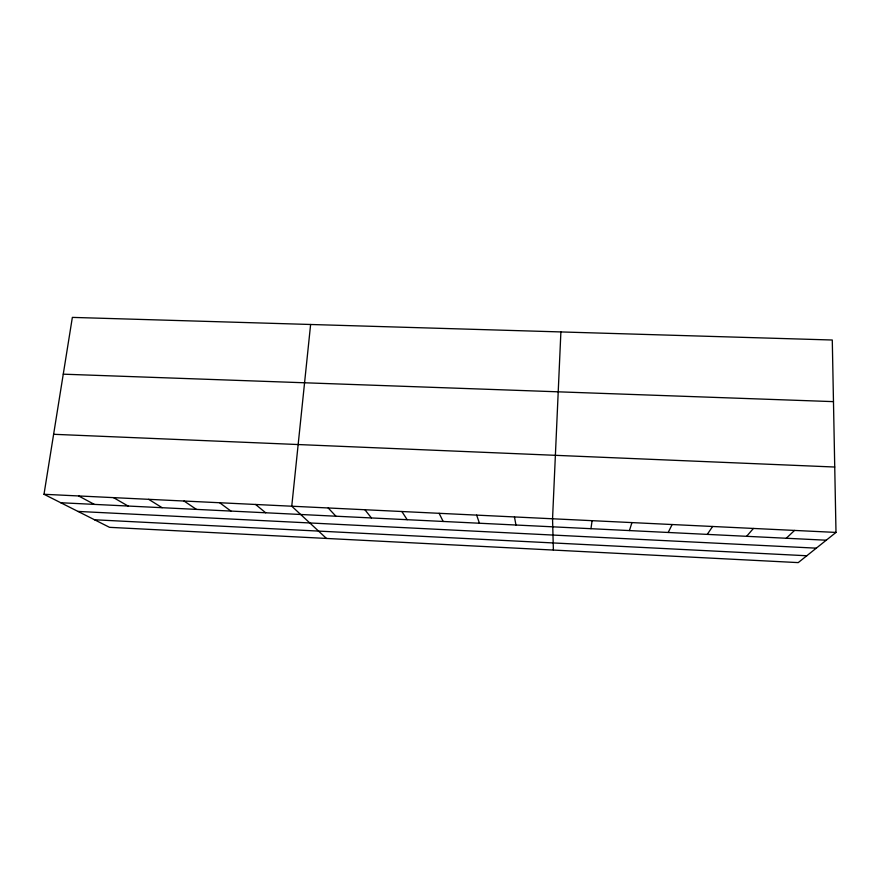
<?xml version="1.0" encoding="UTF-8"?>
<svg xmlns="http://www.w3.org/2000/svg" width="880" height="880" viewBox="0 0 880 880"><rect width="100%" height="100%" fill="white"/><g stroke="black" fill="none" stroke-linecap="round" stroke-linejoin="round"><path stroke-width="1.32" d="M560.89 331.925L552.552 518.771L553.377 550.066M310.618 324.478L291.753 506.209L326.491 538.45M590.953 528.693L592.097 520.674M44 494.285L72.358 317.394L832.282 340.01L836 532.422L798.226 562.606L109.516 527.329L44 494.285L836 532.422M629.431 530.574L631.95 522.599M668.195 532.477L672.122 524.535M707.267 534.38L712.613 526.482M746.625 536.316L753.412 528.44M786.291 538.252L794.541 530.42M63.261 374.176L833.47 401.632M53.614 434.291L834.735 467.027M60.775 502.744L826.254 540.21M77.979 511.423L816.31 548.163M94.512 519.772L806.806 555.753M78.628 495.957L94.325 504.383M113.509 497.629L128.117 506.044M148.643 499.323L162.151 507.705M184.041 501.028L196.416 509.388M219.681 502.744L230.923 511.071M255.585 504.471L265.672 512.776M328.196 507.969L335.918 516.208M364.892 509.74L371.415 517.946M401.874 511.511L407.165 519.695M439.12 513.315L443.168 521.455M476.652 515.119L479.435 523.237M514.459 516.934L515.966 525.019"/></g></svg>
